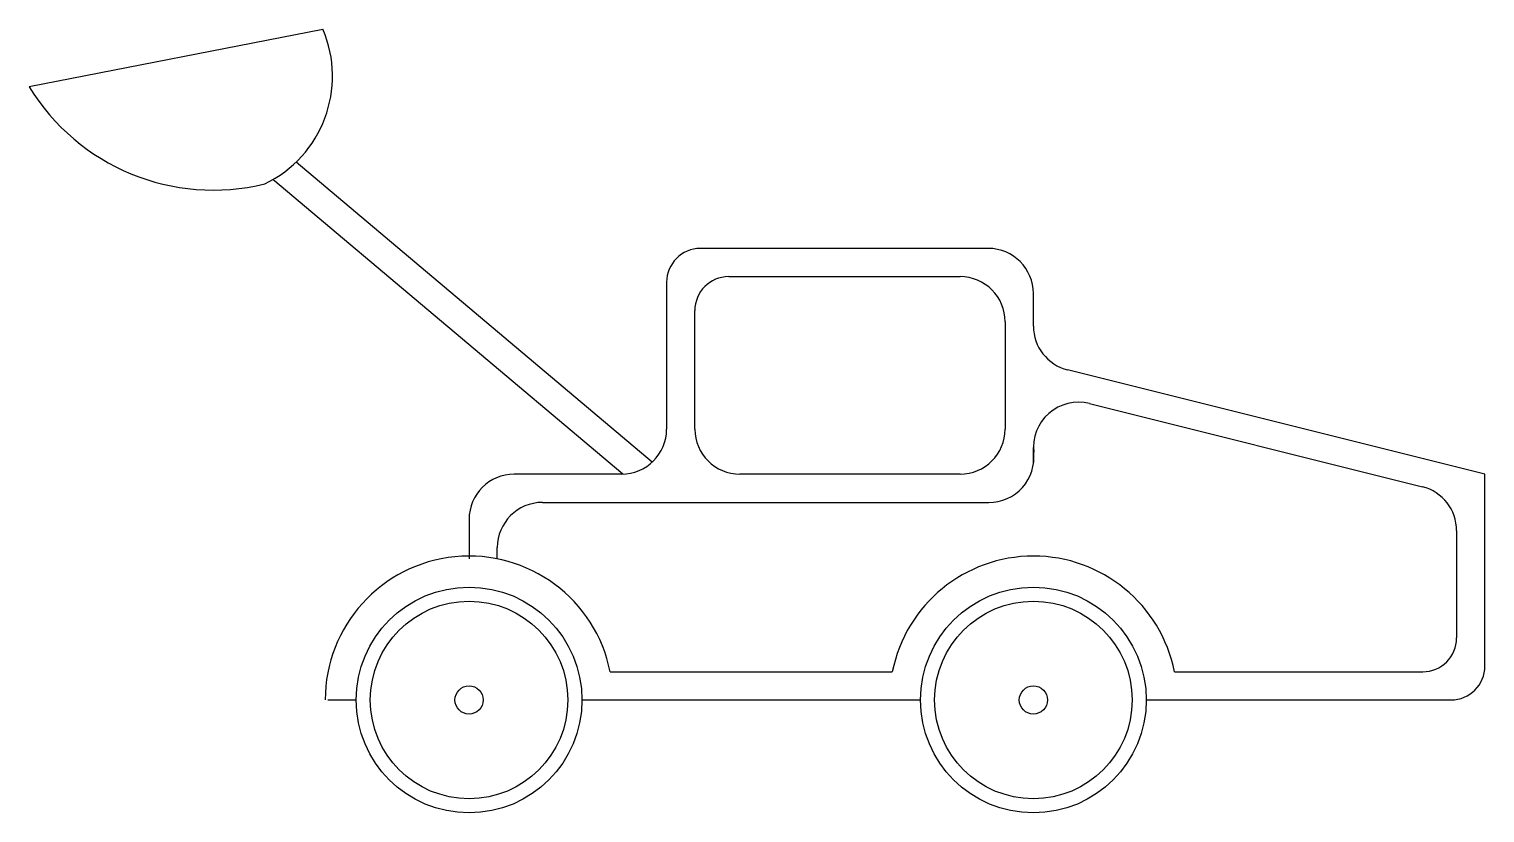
# Model space of a CAD drawing. Extents: x -18.1 to 14.2, y -7.5 to 9.8.
import ezdxf

# ---------------------------------------------------------------- set-up
doc = ezdxf.new("R2010")
doc.units = 0
doc.layers.get('0').update_dxf_attribs({"linetype": 'CONTINUOUS'})

msp = doc.modelspace()

# ---------------------------------------------------------------- linework, layer by layer
for p, q in [((-18.092, 8.572), (-11.586, 9.846)), ((-4.29, 0.258), (-12.18, 6.901)), ((-4.942, -0.011), (-12.692, 6.515)), ((-12.8743, 6.4186), (-12.87433, 6.418621)), ((-12.8743, 6.4186), (-12.8743, 6.4186)), ((3.154, 4.989), (-3.222, 4.989)), ((-3.972, 4.239), (-3.972, 0.989)), ((-2.596, 4.364), (2.528, 4.364)), ((4.154, 3.27), (4.154, 3.989)), ((-3.346, 0.989), (-3.346, 3.614)), ((3.528, 3.364), (3.528, 0.989)), ((14.154, -0.011), (4.911, 2.3)), ((5.396, 1.554), (12.771, -0.29)), ((4.154, 0.21), (4.154, 0.584)), ((-4.972, -0.011), (-7.346, -0.011)), ((2.528, -0.011), (-2.346, -0.011)), ((14.154, -4.261), (14.154, -0.011)), ((-6.722, -0.636), (3.166, -0.636)), ((-8.346, -1.011), (-8.346, -1.886)), ((13.528, -1.26), (13.528, -3.636)), ((-7.722, -1.886), (-7.722, -1.636)), ((-5.222, -4.386), (1.028, -4.386)), ((7.278, -4.386), (12.778, -4.386)), ((-11.472, -5.011), (-10.846, -5.011)), ((-5.846, -5.011), (1.654, -5.011)), ((6.654, -5.011), (13.404, -5.011))]:
    msp.add_line(p, q)
for centre, radius in [((-8.346559, -5.01078), 2.5), ((4.153441, -5.01078), 2.5), ((-8.346559, -5.01078), 2.1875), ((4.153441, -5.01078), 2.1875), ((-8.346559, -5.01078), 0.3125), ((4.153441, -5.01078), 0.3125)]:
    msp.add_circle(centre, radius)
for centre, radius, start, end in [((-14.014001, 8.802303), 2.642118, 295.553111, 23.261522), ((-14.014501, 11.054763), 4.774313, 211.341613, 283.816896), ((-3.221559, 4.239221), 0.75, 90, 180), ((3.153441, 3.989221), 1, 0, 90), ((-2.596559, 3.614221), 0.75, 90, 180), ((2.528441, 3.36422), 1, 0, 90), ((5.153441, 3.269997), 1, 180, 255.963758), ((5.153441, 0.583444), 1, 75.963758, 186.292939), ((-4.971559, 0.98922), 1, 270, 360), ((-2.346559, 0.98922), 1, 180, 270), ((2.528441, 0.98922), 1, 270, 360), ((3.165492, 0.364221), 1, 270, 6.292939), ((-7.346559, -1.01078), 1, 90, 180), ((12.528441, -1.260306), 1, 0, 75.963758), ((-6.721559, -1.63578), 1, 90, 180), ((-8.346559, -5.01078), 3.186887, 11.309933, 180), ((4.153441, -5.01078), 3.186887, 11.309933, 168.690069), ((12.778441, -3.63578), 0.75, 270, 360), ((13.403441, -4.26078), 0.75, 270, 360)]:
    msp.add_arc(centre, radius, start, end)

doc.saveas('drawing.dxf')
